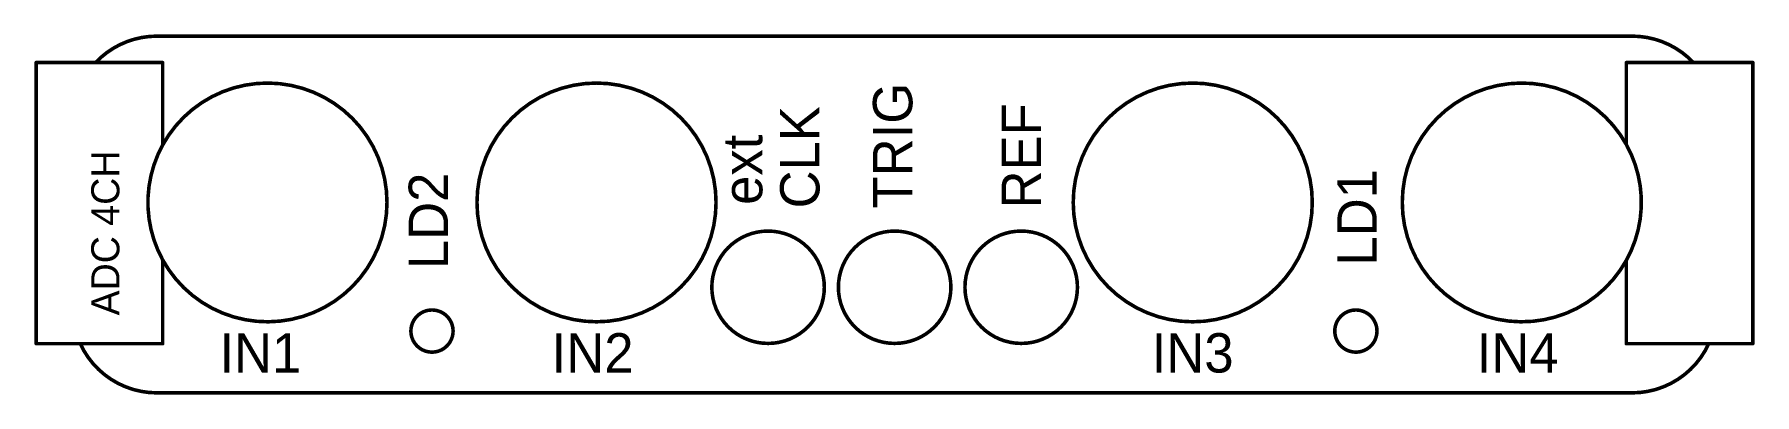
# Model space of a CAD drawing. Extents: x 2.42 to 4.83, y 2.43 to 2.93.
import ezdxf

# ---------------------------------------------------------------- set-up
doc = ezdxf.new("R2010")
doc.units = 0
doc.layers.add('MECHANICAL1', color=6, linetype='CONTINUOUS')
doc.layers.add('MECHANICAL2', color=216, linetype='CONTINUOUS')

msp = doc.modelspace()

# ---------------------------------------------------------------- linework, layer by layer
at = {"layer": 'MECHANICAL2', "const_width": 0.005}
for points in [[(2.506692, 2.8945, -0.206412), (2.5925, 2.9315)], [(4.657501, 2.9315, -0.206412), (4.743309, 2.8945)], [(2.6005, 2.778842, -3.905564), (2.6005, 2.618017)], [(4.649501, 2.61734, -3.868381), (4.649501, 2.779518)], [(2.6005, 2.618017, -0.256045), (2.6005, 2.778842)], [(4.649501, 2.779518, -0.258506), (4.649501, 2.61734)], [(2.5925, 2.4315, -0.293674), (2.485155, 2.5005)], [(4.764846, 2.5005, -0.293674), (4.657501, 2.4315)]]:
    msp.add_lwpolyline(points, format="xyb", dxfattribs=at)
for points in [[(2.5925, 2.9315), (4.657501, 2.9315)], [(2.4235, 2.5005), (2.4235, 2.8945)], [(2.4235, 2.8945), (2.6005, 2.8945)], [(2.6005, 2.778842), (2.6005, 2.8945)], [(4.649501, 2.8945), (4.826501, 2.8945)], [(4.649501, 2.779518), (4.649501, 2.8945)], [(4.826501, 2.5005), (4.826501, 2.8945)], [(2.6005, 2.5005), (2.6005, 2.618017)], [(4.649501, 2.5005), (4.649501, 2.61734)], [(2.4235, 2.5005), (2.6005, 2.5005)], [(4.649501, 2.5005), (4.826501, 2.5005)], [(2.5925, 2.4315), (4.657501, 2.4315)]]:
    msp.add_lwpolyline(points, dxfattribs=at)
at = {"layer": 'MECHANICAL2'}
for points, const_width in [([(2.59125, 2.9315, 1), (2.59375, 2.9315, 1)], 0.0025), ([(2.59125, 2.9315, 1), (2.59375, 2.9315, 1)], 0.0025), ([(4.656251, 2.9315, 1), (4.658751, 2.9315, 1)], 0.0025), ([(4.656251, 2.9315, 1), (4.658751, 2.9315, 1)], 0.0025), ([(2.42225, 2.8945, 1), (2.42475, 2.8945, 1)], 0.0025), ([(2.42225, 2.8945, 1), (2.42475, 2.8945, 1)], 0.0025), ([(2.505442, 2.8945, 1), (2.507942, 2.8945, 1)], 0.0025), ([(2.59925, 2.8945, 1), (2.60175, 2.8945, 1)], 0.0025), ([(2.59925, 2.8945, 1), (2.60175, 2.8945, 1)], 0.0025), ([(4.648251, 2.8945, 1), (4.650751, 2.8945, 1)], 0.0025), ([(4.648251, 2.8945, 1), (4.650751, 2.8945, 1)], 0.0025), ([(4.742059, 2.8945, 1), (4.744559, 2.8945, 1)], 0.0025), ([(4.825251, 2.8945, 1), (4.827751, 2.8945, 1)], 0.0025), ([(4.825251, 2.8945, 1), (4.827751, 2.8945, 1)], 0.0025), ([(3.375187, 2.698429, 1), (3.040541, 2.698429, 1)], 0.005), ([(4.209833, 2.698429, 1), (3.875187, 2.698429, 1)], 0.005), ([(2.59925, 2.778842, 1), (2.60175, 2.778842, 1)], 0.0025), ([(2.59925, 2.778842, 1), (2.60175, 2.778842, 1)], 0.0025), ([(2.59925, 2.778842, 1), (2.60175, 2.778842, 1)], 0.0025), ([(4.648251, 2.779518, 1), (4.650751, 2.779518, 1)], 0.0025), ([(4.648251, 2.779518, 1), (4.650751, 2.779518, 1)], 0.0025), ([(4.648251, 2.779518, 1), (4.650751, 2.779518, 1)], 0.0025), ([(3.039291, 2.698429, 1), (3.041791, 2.698429, 1)], 0.0025), ([(3.373937, 2.698429, 1), (3.376437, 2.698429, 1)], 0.0025), ([(3.873937, 2.698429, 1), (3.876437, 2.698429, 1)], 0.0025), ([(4.208583, 2.698429, 1), (4.211083, 2.698429, 1)], 0.0025), ([(3.526762, 2.579531, 1), (3.369282, 2.579531, 1)], 0.005), ([(3.703927, 2.579531, 1), (3.546447, 2.579531, 1)], 0.005), ([(3.881093, 2.579531, 1), (3.723613, 2.579531, 1)], 0.005), ([(2.59925, 2.618017, 1), (2.60175, 2.618017, 1)], 0.0025), ([(2.59925, 2.618017, 1), (2.60175, 2.618017, 1)], 0.0025), ([(2.59925, 2.618017, 1), (2.60175, 2.618017, 1)], 0.0025), ([(4.648251, 2.61734, 1), (4.650751, 2.61734, 1)], 0.0025), ([(4.648251, 2.61734, 1), (4.650751, 2.61734, 1)], 0.0025), ([(4.648251, 2.61734, 1), (4.650751, 2.61734, 1)], 0.0025), ([(3.368032, 2.579531, 1), (3.370532, 2.579531, 1)], 0.0025), ([(3.525512, 2.579531, 1), (3.528012, 2.579531, 1)], 0.0025), ([(3.545197, 2.579531, 1), (3.547697, 2.579531, 1)], 0.0025), ([(3.702677, 2.579531, 1), (3.705177, 2.579531, 1)], 0.0025), ([(3.722363, 2.579531, 1), (3.724862, 2.579531, 1)], 0.0025), ([(3.879843, 2.579531, 1), (3.882343, 2.579531, 1)], 0.0025), ([(3.007083, 2.518114, 1), (2.948028, 2.518114, 1)], 0.005), ([(4.300391, 2.518114, 1), (4.241336, 2.518114, 1)], 0.005), ([(2.946778, 2.518114, 1), (2.949278, 2.518114, 1)], 0.0025), ([(3.005833, 2.518114, 1), (3.008333, 2.518114, 1)], 0.0025), ([(4.240086, 2.518114, 1), (4.242586, 2.518114, 1)], 0.0025), ([(4.299141, 2.518114, 1), (4.301641, 2.518114, 1)], 0.0025), ([(2.42225, 2.5005, 1), (2.42475, 2.5005, 1)], 0.0025), ([(2.42225, 2.5005, 1), (2.42475, 2.5005, 1)], 0.0025), ([(2.483905, 2.5005, 1), (2.486405, 2.5005, 1)], 0.0025), ([(2.59925, 2.5005, 1), (2.60175, 2.5005, 1)], 0.0025), ([(2.59925, 2.5005, 1), (2.60175, 2.5005, 1)], 0.0025), ([(4.648251, 2.5005, 1), (4.650751, 2.5005, 1)], 0.0025), ([(4.648251, 2.5005, 1), (4.650751, 2.5005, 1)], 0.0025), ([(4.763597, 2.5005, 1), (4.766096, 2.5005, 1)], 0.0025), ([(4.825251, 2.5005, 1), (4.827751, 2.5005, 1)], 0.0025), ([(4.825251, 2.5005, 1), (4.827751, 2.5005, 1)], 0.0025), ([(2.59125, 2.4315, 1), (2.59375, 2.4315, 1)], 0.0025), ([(2.59125, 2.4315, 1), (2.59375, 2.4315, 1)], 0.0025), ([(4.656251, 2.4315, 1), (4.658751, 2.4315, 1)], 0.0025), ([(4.656251, 2.4315, 1), (4.658751, 2.4315, 1)], 0.0025)]:
    msp.add_lwpolyline(points, format="xyb", close=True, dxfattribs=dict(at, const_width=const_width))

# ---------------------------------------------------------------- texts
at = {"layer": 'MECHANICAL1'}
for s, height, rotation, p in [('TRIG', 0.055118, 90, (3.65, 2.69)), ('CLK', 0.055118, 90, (3.52, 2.69)), ('REF', 0.055118, 90, (3.83, 2.69)), ('ext', 0.055118, 90, (3.44, 2.695)), ('ADC 4CH', 0.03937, 90, (2.54, 2.54)), ('LD2', 0.055118, 90, (3, 2.605)), ('LD1', 0.055118, 90, (4.3, 2.61)), ('IN1', 0.055118, 360, (2.68, 2.46)), ('IN2', 0.055118, 360, (3.145, 2.46)), ('IN3', 0.055118, 360, (3.985, 2.46)), ('IN4', 0.055118, 360, (4.44, 2.46))]:
    msp.add_text(s, height=height, rotation=rotation, dxfattribs=at).set_placement(p)

doc.saveas('drawing.dxf')
